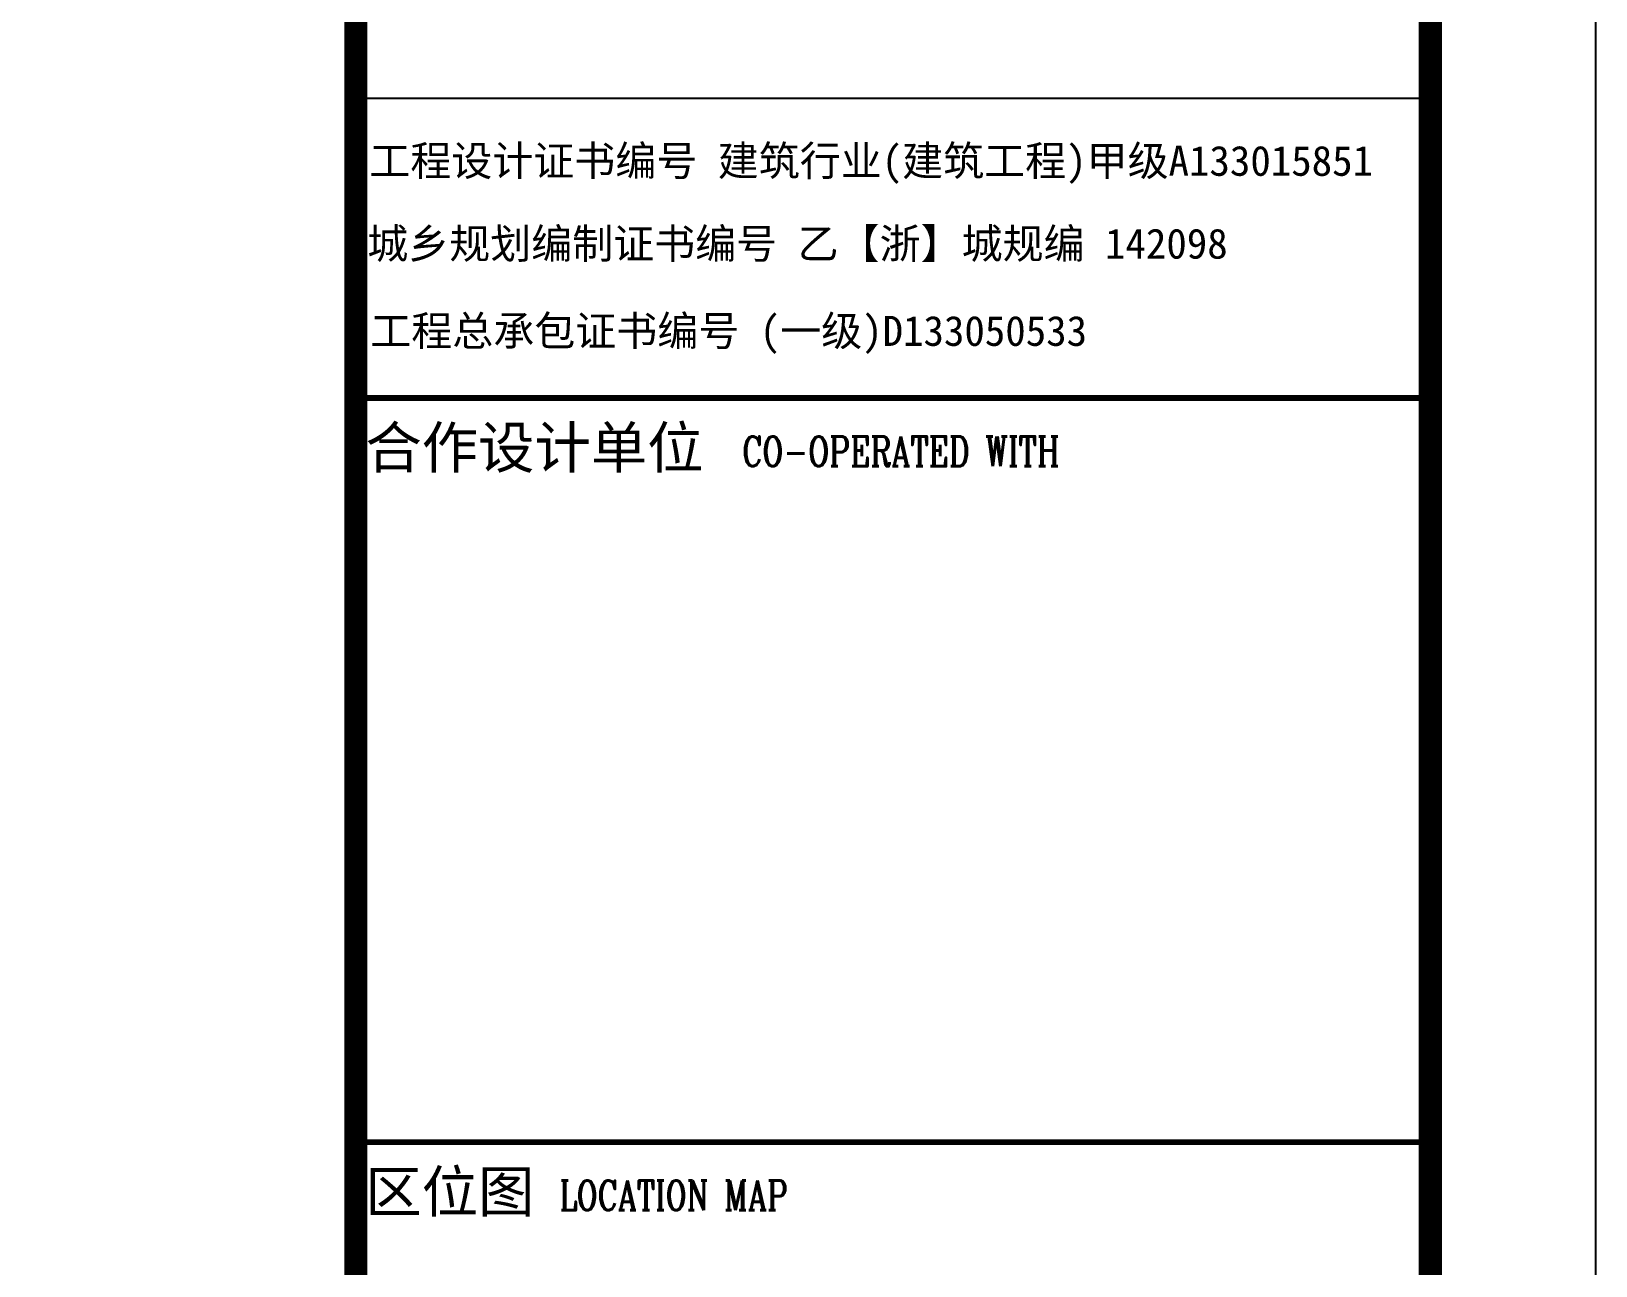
# Model space of a CAD drawing. Extents: x -248860 to 1018944, y -1060852 to 188626.
# Drawn here: x 878983 to 883715, y 52018 to 55751 of the extents above; entities that cross this region are included whole.
import ezdxf

# ---------------------------------------------------------------- set-up
doc = ezdxf.new("R2010")
doc.units = 0
doc.header["$LTSCALE"] = 1000
doc.header["$MEASUREMENT"] = 0
doc.layers.add('WALL', color=6, linetype='CONTINUOUS')
doc.layers.add('图框', color=4, linetype='CONTINUOUS')
doc.styles.add('iIcon2', font='')
doc.styles.add('MIMI-TKWZ', font='romanc.shx', dxfattribs={"width": 0.75, "oblique": 15, "bigfont": 'bigfont.shx'})
doc.styles.get('iIcon2').set_extended_font_data('SimSun')

# ---------------------------------------------------------------- blocks, each defined once
blk = doc.blocks.new('sadf f')
at = {"layer": '图框'}
blk.add_line((727350.2, 391177.5), (733850.2, 391177.5), dxfattribs=at)
blk.add_lwpolyline([(650750.9, 339863.1), (734850.9, 339863.1), (734850.9, 399263.1), (650750.9, 399263.1)], close=True, dxfattribs=at)
at = {"layer": '图框', "const_width": 140}
for points in [[(653250.9, 398263.1), (733850.9, 398263.1), (733850.9, 340863.1), (653250.9, 340863.1)], [(733850.9, 398263.1), (727350.9, 398263.1), (727350.9, 340863.1), (733850.9, 340863.1)]]:
    blk.add_lwpolyline(points, close=True, dxfattribs=at)
at = {"layer": '图框', "const_width": 35}
for points in [[(727350.9, 389363.1), (733850.9, 389363.1)], [(727350.9, 384863.1), (733850.9, 384863.1)]]:
    blk.add_lwpolyline(points, dxfattribs=at)
at = {"layer": '图框', "style": 'iIcon2'}
for s, height, p in [('工程设计证书编号 建筑行业(建筑工程)甲级A133015851', 181.8, (727432.6, 390707.2)), ('城乡规划编制证书编号 乙【浙】城规编 142098', 181.8, (727419.8, 390206.3)), ('工程总承包证书编号 (一级)D133050533', 181.8, (727438.6, 389678.5)), ('合作设计单位', 250, (727408.3, 388939.2)), ('区位图 ', 250, (727408.3, 384439.2))]:
    blk.add_text(s, height=height, dxfattribs=at).set_placement(p)
at = {"layer": '图框', "style": 'MIMI-TKWZ', "width": 0.75}
for s, p in [('CO-OPERATED WITH', (729687.9, 388950.6)), ('LOCATION MAP', (728582.6, 384450.6))]:
    blk.add_text(s, height=180, dxfattribs=at).set_placement(p)

msp = doc.modelspace()

# ---------------------------------------------------------------- block references
at = {"layer": 'WALL', "xscale": 0.5, "yscale": 0.5, "zscale": 0.5}
msp.add_blockref('sadf f', (516289.5, -140039.4), dxfattribs=at)

doc.saveas('drawing.dxf')
